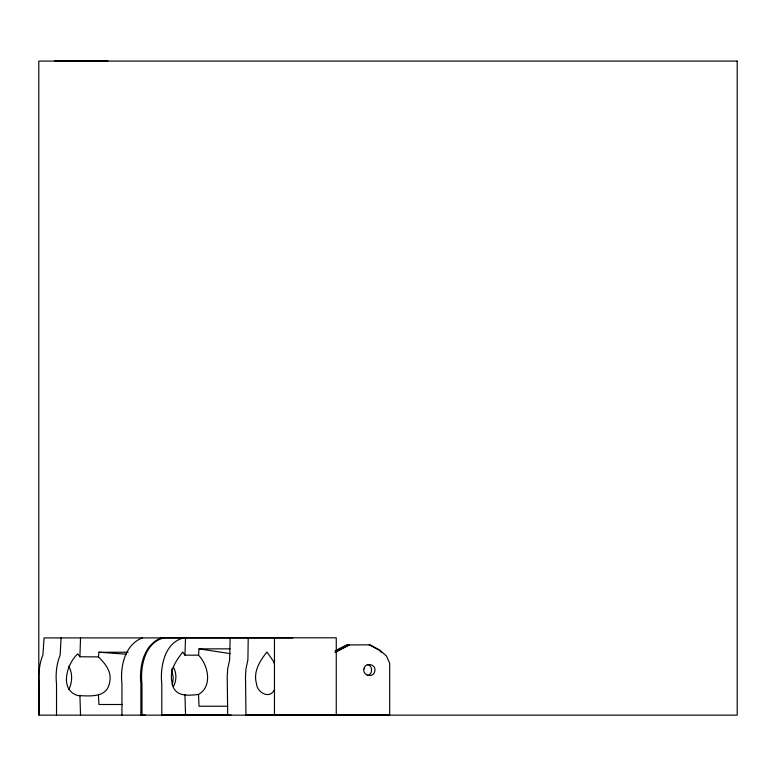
<?xml version="1.0" encoding="UTF-8"?>
<svg xmlns="http://www.w3.org/2000/svg" width="776" height="776" viewBox="0 0 776 776"><rect width="100%" height="100%" fill="white"/><g stroke="black" fill="none" stroke-linecap="round" stroke-linejoin="round"><path stroke-width="1.16" d="M274.462 714.987L274.462 637.804M248.233 637.804L247.893 659.939L245.963 668.834L245.507 676.362L245.963 715.142L254.703 714.987M230.142 637.804L229.638 659.939L227.698 668.834L227.222 676.362L227.698 715.142L230.967 715.084M79.918 656.777L77.716 653.858C66.775 663.858 59.054 689.777 77.716 695.538C90.482 696.111 107.825 698.128 109.785 681.347C111.793 671.512 104.983 663.286 98.445 656.894L79.918 656.777L80.529 637.911M184.94 655.167L182.738 652.034C176.55 660.163 169.837 669.494 171.661 680.339C172.999 696.392 185.406 696.033 198.52 694.452C212.702 686.362 208.346 665.274 198.52 655.167L184.94 655.167L185.542 637.804M61.032 637.911L60.188 654.944C56.502 664.111 55.474 674.15 56.522 683.937L56.522 715.142M198.52 655.167L199.034 648.862L230.094 648.862M98.445 656.894L98.94 652.247L128.147 652.247M172.408 684.558L173.261 677.778L171.719 668.931M173.261 686.799C176.753 680.756 176.753 672.87 173.261 666.827M68.792 689.437C72.566 682.337 72.585 673.209 68.792 666.118M274.462 689.524C270.067 699.739 256.972 692.677 256.507 683.695C252.986 671.909 259.844 660.851 266.944 652.034L273.2 660.909L274.462 663.839M335.28 651.927L348.628 644.943M335.164 652.471L349.54 644.943M335.116 650.86L346.63 644.943L370.162 644.837L379.92 650.181L386.545 656.147L389.678 663.276L389.678 714.987L248.339 714.987M336.037 650.86L347.561 644.943M142.347 637.911C124.567 644.749 120.057 666.904 121.939 683.937L121.939 715.142M161.321 637.911C143.521 644.701 139.001 666.962 140.883 683.937L140.883 715.142M367.252 675.547C373.033 674.654 373.033 665.391 367.252 664.479M184.368 637.804C164.667 641.791 159.885 666.991 161.786 683.928L161.786 715.142L170.516 714.987M145.248 715.084L141.969 715.142L141.969 683.928C140.049 666.817 144.831 641.888 164.541 637.804L336.26 637.804L336.26 714.987M54.504 60.858L107.961 60.858M292.727 637.911L44.077 637.911L42.922 654.944C39.217 664.12 38.247 674.14 39.256 683.937L39.256 715.142M122.307 704.501L98.94 704.501L98.445 695.315M227.746 706.238L199.034 706.238L198.52 694.452M164.434 714.987L227.969 714.987M98.94 652.247L126.43 654.197M199.034 648.862L230.132 653.605M369.25 644.837L378.028 649.648M379.008 650.181L381.491 652.422M79.918 695.199L80.529 715.142M184.94 694.452L185.542 714.987M363.973 668.912C362.188 675.886 373.731 678.389 374.798 671.124C376.583 664.072 365.011 661.792 363.973 668.912M737.2 61.081L38.8 61.081L38.8 715.142L737.2 715.142L737.2 61.081"/></g></svg>
